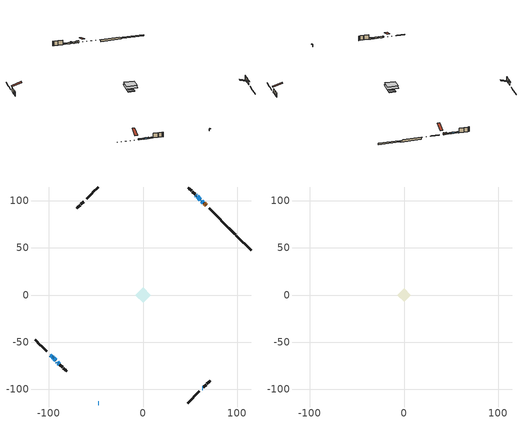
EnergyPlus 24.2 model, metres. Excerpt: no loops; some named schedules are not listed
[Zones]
conditioned space
 floor outside (Floor1 construction): -3.47,0 0,3.47 3.47,0 0,-3.47 z0.64
 floor adiabatic (AdiabaticFloorConstruction): -8.36,0 0,8.36 8.36,0 0,-8.36 z3.08
 floor foundation (Slab1 construction): -4.63,0 0,4.63 4.63,0 0,-4.63 z-1
 floor foundation (Slab1 construction 1): -4.59,0 0,4.59 4.59,0 0,-4.59 z-1.49
 wall outside (RimJoist1 construction): 47.59,-114.89 53.39,-109.09 / -114.89,-47.59 -109.09,-53.39 / -47.59,114.89 -53.39,109.09 / 82.62,79.85 76.82,85.66 z0.64:0.94
 wall outside (RimJoist2 construction): 54.05,-108.43 59.85,-102.63 / -108.43,-54.05 -102.63,-59.85 / -54.05,108.43 -59.85,102.63 / 76.16,86.31 70.36,92.12 z0.64:0.94
 wall outside (AdiabaticWallConstruction 1): 67.15,95.32 66.68,95.8 / 66.03,96.45 64.99,97.48 z0.64:2.67
 wall outside (AdiabaticWallConstruction): -99.42,-63.06 -99.23,-63.25 / 63.06,-99.42 63.54,-98.94 / -96.01,-66.47 -95.62,-66.86 / 61.07,101.41 57.51,104.97 / -94.96,-67.52 -92.91,-69.56 / -92.26,-70.22 -92.02,-70.45 z0.64:1.86; 64.34,98.14 62.76,99.72 / -98.57,-63.91 -96.66,-65.81 / -89.99,-72.48 -89.04,-73.44 / 56.85,105.62 56.13,106.34 z0.64:1.66; 62.1,100.37 61.72,100.75 z0.64:1.53; -91.37,-71.11 -90.65,-71.83 z0.64:1.35; -47.59,-114.89 -47.13,-114.89 z0.64:2.67
 wall outside (Wall1 construction): 64.19,-98.28 67.22,-95.26 / -88.38,-74.09 -85.36,-77.12 / -63.06,99.42 -66.09,96.39 / 55.48,107 52.45,110.02 z0.64:5.52
 wall outside (Wall2 construction): 67.88,-94.6 70.29,-92.19 / -84.7,-77.78 -82.29,-80.19 / -66.74,95.73 -69.16,93.32 / 51.8,110.68 49.38,113.09 z0.64:5.52
 wall outside (Wall5 construction): 70.95,-91.53 71.43,-91.05 / -81.63,-80.85 -81.15,-81.33 / -69.81,92.66 -70.29,92.18 / 48.73,113.75 48.25,114.23 z0.64:5.52
 wall foundation (FoundationWall1 construction): 114.89,47.59 99.28,63.19 z-1:0.24
 wall foundation (FoundationWall2 construction): 83.28,79.2,-1.49 83.28,79.2,0.64 97.09,65.38,0.64 97.09,65.38,-0.05 98.63,63.85,-0.05 98.63,63.85,-1.49
 window (WindowConstruction 9): -99.42,-63.06 -99.23,-63.25 z0.64:1.86
 window (WindowConstruction 7): 64.34,98.14 62.76,99.72 z0.64:1.65
 window (WindowConstruction 8): -98.57,-63.91 -96.66,-65.81 z0.64:1.65
 window (WindowConstruction 11): 63.06,-99.42 63.54,-98.94 z0.64:1.86
 window (WindowConstruction 12): -96.01,-66.47 -95.62,-66.86 z0.64:1.86
 window (WindowConstruction 10): 62.1,100.38 61.72,100.75 z0.64:1.53
 window (WindowConstruction): 61.07,101.41 57.51,104.97 z0.64:1.86
 window (WindowConstruction 1): -94.96,-67.52 -92.91,-69.56 z0.64:1.86
 window (WindowConstruction 2): -92.26,-70.22 -92.02,-70.45 z0.64:1.86
 window (WindowConstruction 3): -91.37,-71.11 -90.65,-71.83 z0.64:1.35
 window (WindowConstruction 4): -89.99,-72.48 -89.04,-73.44 z0.64:1.65
 window (WindowConstruction 5): -47.59,-114.89 -47.13,-114.89 z0.64:2.67
 window (WindowConstruction 6): 56.85,105.62 56.14,106.34 z0.64:1.65
 door (Door): 67.15,95.32 66.68,95.79 z0.64:2.67
 door (Door 1): 66.02,96.45 64.99,97.48 z0.64:2.67
 ceiling adiabatic (AdiabaticFloorConstruction): 0,-8.36 8.36,0 0,8.36 -8.36,0 z3.08
attic - vented
 floor to conditioned space (Floor2 construction Reversed): -7.39,0 0,7.39 7.39,0 0,-7.39 z5.52
 roof outside (Roof1 construction): 62.4,-100.07,5.52 55.21,-92.88,8.91 53.31,-94.77,8.91 60.51,-101.97,5.52; -100.07,-62.4,5.52 -92.88,-55.21,8.91 -94.77,-53.31,8.91 -101.97,-60.51,5.52; -62.4,100.07,5.52 -55.21,92.88,8.91 -53.31,94.77,8.91 -60.51,101.97,5.52; 67.81,94.67,5.52 60.62,87.47,8.91 62.51,85.58,8.91 69.7,92.77,5.52
shading: 62.65,99.82 64.44,98.03 64.77,98.36 62.98,100.15 z1.8; -96.56,-65.92 -98.68,-63.8 -99,-64.13 -96.88,-66.24 z1.8; 61.51,100.96 62.31,100.16 63.28,101.13 62.48,101.93 z1.83; -90.54,-71.93 -91.47,-71 -91.8,-71.33 -90.87,-72.26 z1.5; -88.93,-73.54 -90.1,-72.38 -90.42,-72.7 -89.26,-73.87 z1.8; -46.83,-114.89 -47.89,-114.89 -47.89,-116.26 -46.83,-116.26 z2.97; 56.03,106.45 56.96,105.52 57.28,105.84 56.35,106.77 z1.8
[Building]
Building 1: Terrain=Suburbs
[Site:Location]
Toronto Intl AP_ON: Latitude {deg}=43.68; Longitude {deg}=-79.63; Time Zone {hr}=-5; Elevation {m}=173; Keep Site Location Information=Yes
[Site:GroundTemperature:Shallow]
4.59119, 2.66285, 2.50842, 3.42352, 7.09712, 10.7536, 13.9236, 15.9317, 16.1023, 14.4691, 11.3799, 7.83558
[Site:WaterMainsTemperature]
Calculation Method=Schedule; Temperature Schedule=mains temperature schedule
[Material] Roughness=Rough; Thermal Absorptance=0.9
Name | Thickness {m} | Conductivity {W/m-K} | Density {kg/m3} | Specific Heat {J/kg-K} | Solar Absorptance | Visible Absorptance
asphalt or fiberglass shingles | 0.00635 | 0.162714 | 1121.4 | 1465.45 | 0.4 | 0.4
ceiling stud and cavity | 0.1397 | 0.0763592 | 65.682 | 1177.47 | 0.7 | 0.7
concrete 4.0 in. | 0.1016 | 1.803125 | 2242.8 | 837.4 | 0.7 | 0.7
concrete 8.0 in. | 0.2032 | 1.803125 | 2242.8 | 837.4 | 0.7 | 0.7
door material | 0.04445 | 0.188738 | 512.64 | 1214.23 | 0.7 | 0.7
door material 1 | 0.04445 | 0.053851 | 512.64 | 1214.23 | 0.7 | 0.7
floor covering | 0.0127 | 0.0433444 | 54.468 | 1339.84 | 0.6 | 0.6
floor rigid ins | 0.051816 | 0.029427 | 32.04 | 1214.23 | 0.7 | 0.7
floor rigid ins 1; wall rigid ins | 0.512978 | 0.029427 | 32.04 | 1214.23 | 0.7 | 0.7
floor stud and cavity | 0.1397 | 0.0987772 | 92.3553 | 1139.71 | 0.7 | 0.7
floor stud and cavity 1 | 0.1397 | 1.75129 | 37.0049 | 1207.88 | 0.7 | 0.7
furniture material conditioned space 1 | 0.1524 | 0.115458 | 640.8 | 1214.23 | 0.6 | 0.6
gypsum board | 0.0127 | 0.160291 | 801 | 837.4 | 0.6 | 0.6
osb sheathing 0.5 in. | 0.0127 | 0.115458 | 512.64 | 1214.23 | 0.7 | 0.7
osb sheathing 0.75 in. | 0.01905 | 0.115458 | 512.64 | 1214.23 | 0.7 | 0.7
osb sheathing 2.0 in. | 0.0508 | 0.115458 | 512.64 | 1214.23 | 0.7 | 0.7
rim joist stud and cavity | 0.0508 | 0.177588 | 50.32683 | 1063.81 | 0.6 | 0.6
rim joist stud and cavity 1 | 0.0508 | 0.0448274 | 125.044 | 1163.47 | 0.6 | 0.6
wall stud and cavity | 0.1397 | 0.268041 | 139.0536 | 1170.24 | 0.7 | 0.7
wall stud and cavity 1 | 0.1397 | 0.360642 | 139.0536 | 1170.24 | 0.7 | 0.7
wall stud and cavity 2 | 0.1397 | 0.269626 | 139.0536 | 1170.24 | 0.7 | 0.7
wall stud and cavity 3 | 0.0889 | 0.380278 | 52.3479 | 1209.89 | 0.7 | 0.7
wall stud and cavity 4 | 0.0889 | 0.391764 | 83.0341 | 1211.67 | 0.7 | 0.7
wood siding | 0.0254 | 0.102417 | 544.68 | 1172.36 | 0.4 | 0.4
wood siding 1; wood siding 2; wood siding 3 | 0.0254 | 0.102417 | 544.68 | 1172.36 | 0.7 | 0.7
[WindowMaterial:SimpleGlazingSystem]
Name | U-Factor {W/m2-K} | Solar Heat Gain Coefficient
WindowMaterial | 2.79471 | 0.71
WindowMaterial 1 | 2.36659 | 0.65
WindowMaterial 10 | 2.76064 | 0.61
WindowMaterial 11 | 2.75837 | 0.6
WindowMaterial 2 | 5.73364 | 0.59
WindowMaterial 3 | 2.120733 | 0.33
WindowMaterial 4 | 2.02648 | 0.37
WindowMaterial 5 | 6.729 | 0.74
WindowMaterial 6 | 2.075309 | 0.35
WindowMaterial 7 | 1.96629 | 0.4
WindowMaterial 8 | 6.86357 | 0.71
WindowMaterial 9 | 6.78351 | 0.73
[Construction]
AdiabaticFloorConstruction: floor stud and cavity 1, floor rigid ins 1, osb sheathing 0.75 in., floor covering
AdiabaticWallConstruction: wood siding 2, wall rigid ins, wall stud and cavity 3, gypsum board
AdiabaticWallConstruction 1: wood siding 3, wall rigid ins, wall stud and cavity 3, gypsum board
Door: door material
Door 1: door material 1
Floor1 construction: floor stud and cavity, floor rigid ins, osb sheathing 0.75 in., floor covering
Floor2 construction Reversed: gypsum board, ceiling stud and cavity
FoundationWall1 construction; FoundationWall2 construction: concrete 8.0 in.
furniture construction conditioned space 1: furniture material conditioned space 1
PartitionWallConstruction: gypsum board, wall stud and cavity 4, gypsum board
RimJoist1 construction: wood siding 1, rim joist stud and cavity
RimJoist2 construction: wood siding 1, osb sheathing 2.0 in., rim joist stud and cavity 1
Roof1 construction: asphalt or fiberglass shingles
Slab1 construction; Slab1 construction 1: concrete 4.0 in.
Wall1 construction: wood siding, osb sheathing 0.5 in., wall stud and cavity, gypsum board
Wall2 construction: wood siding, osb sheathing 0.5 in., wall stud and cavity 1, gypsum board
Wall5 construction: wood siding, osb sheathing 0.5 in., wall stud and cavity 2, gypsum board
WindowConstruction: WindowMaterial
WindowConstruction 1: WindowMaterial 1
WindowConstruction 10: WindowMaterial 9
WindowConstruction 11: WindowMaterial 10
WindowConstruction 12: WindowMaterial 11
WindowConstruction 2: WindowMaterial 2
WindowConstruction 3: WindowMaterial 3
WindowConstruction 4; WindowConstruction 8: WindowMaterial 4
WindowConstruction 5: WindowMaterial 5
WindowConstruction 6: WindowMaterial 6
WindowConstruction 7: WindowMaterial 7
WindowConstruction 9: WindowMaterial 8
[Zone] Multiplier=1; Part of Total Floor Area=Yes
Name | Volume {m3}
attic - vented | 60.0601
conditioned space | 493
[Space]
Name | Zone | Volume {m3}
attic - vented 1 | attic - vented | 60.0601
conditioned space 1 | conditioned space | 493
[ZoneInfiltration:EffectiveLeakageArea]
infil attic - vented 1: Zone or Space=attic - vented 1; Schedule=Always On Discrete; Effective Air Leakage Area {cm2}=4514.48; Stack Coefficient=0.000235817; Wind Coefficient=1.03755e-05
[ZoneMixing]
whole house fan mix: Zone or Space=attic - vented; Schedule=Always On Continuous; Design Flow Rate Calculation Method=Flow/Zone; Design Flow Rate {m3/s}=0; Source Zone or Space=conditioned space
[SurfaceProperty:ExposedFoundationPerimeter] Exposed Perimeter Calculation Method=TotalExposedPerimeter
Name | Total Exposed Perimeter {m}
Slab1 | 22.068
Slab1 1 | 21.702
[InternalMass] Zone or ZoneList=conditioned space; Space or SpaceList=conditioned space 1
Name | Construction | Surface Area {m2}
furniture mass conditioned space 1 | furniture construction conditioned space 1 | 99.5596
partition wall mass | PartitionWallConstruction | 248.899
[Lights]
interior lighting: Zone or ZoneList or Space or SpaceList=conditioned space 1; Schedule=interior lighting schedule; Design Level Calculation Method=LightingLevel; Lighting Level {W}=343.2; Return Air Fraction=0; Fraction Radiant=0.6; Fraction Visible=0.2; Fraction Replaceable=1
[People]
occupants: Zone or ZoneList or Space or SpaceList=conditioned space 1; Number of People Schedule=occupants schedule; Number of People Calculation Method=People; Number of People=3; Fraction Radiant=0.314171; Sensible Heat Fraction=0.56303; Activity Level Schedule=occupants activity schedule; Carbon Dioxide Generation Rate {m3/s-W}=0; Enable ASHRAE 55 Comfort Warnings=No; Mean Radiant Temperature Calculation Type=EnclosureAveraged
[ElectricEquipment] Zone or ZoneList or Space or SpaceList=conditioned space 1; Design Level Calculation Method=EquipmentLevel
Name | Schedule | Design Level {W} | Fraction Latent | Fraction Radiant | Fraction Lost
clothes dryer | clothes dryer schedule | 140.772 | 0.015 | 0.081 | 0.85
clothes washer | clothes washer schedule | 32.1985 | 0.03 | 0.162 | 0.7
cooking range | cooking range schedule | 215.147 | 0.08 | 0.432 | 0.2
dishwasher | dishwasher schedule | 66.8632 | 0.3 | 0.18 | 0.4
fridge | fridge schedule | 72.9452 | 0 | 0.6 | 0
mech vent bath fan 0 | mech vent bath fan 0 schedule | 50.2 | 0 | 0 | 1
mech vent house fan | mech vent house fan schedule | 0.95 | 0 | 0 | 1
mech vent house fan cfis | mech vent house fan cfis schedule | 0 | 0 | 0 | 0
misc plug loads | misc plug loads schedule | 494.7 | 0.045 | 0.513 | 0.1
whole house fan | Always On Discrete | 0 | 0 | 0 | 1
[OtherEquipment] Zone or ZoneList or Space or SpaceList=conditioned space 1; Design Level Calculation Method=EquipmentLevel
Name | Fuel Type | Schedule | Design Level {W} | Fraction Latent | Fraction Radiant | Fraction Lost
clothes dryer 1 | Electricity | clothes dryer schedule | 0 | 0.015 | 0.081 | 0.85
cooking range 1 | Electricity | cooking range schedule | 0 | 0.08 | 0.432 | 0.2
general water use latent | None | general water use schedule | 62.594 | 1 | 0 | 0
general water use sensible | None | general water use schedule | -61.6891 | 0 | 0.6 | 0
mech vent house fan latent load | None | Always On Discrete | 0 | 1 | 0 | 0
mech vent house fan sensible load | None | Always On Discrete | 0 | 0 | 0 | 0
water heater energy adjustment1 | NaturalGas | Always On Discrete | 0.01 | 0 | 0 | 1
[ZoneInfiltration:DesignFlowRate] Zone or ZoneList or Space or SpaceList=conditioned space 1; Schedule=Always On Discrete; Design Flow Rate Calculation Method=Flow/Zone; Design Flow Rate {m3/s}=0
infil flow; natural vent flow; whole house fan flow
[Foundation:Kiva] Initial Indoor Air Temperature {C}=18; Wall Depth Below Slab {m}=0.2032
Name | Wall Height Above Grade {m}
Foundation Kiva 1 | 0.24
Foundation Kiva 2 | 0.639989
[Foundation:Kiva:Settings]
Soil Conductivity {W/m-K}=0.849921; Soil Density {kg/m3}=1842.3; Soil Specific Heat {J/kg-K}=418.7; Ground Solar Absorptivity=0.9; Ground Thermal Absorptivity=0.9; Ground Surface Roughness {m}=0.03; Far-Field Width {m}=40; Deep-Ground Boundary Condition=ZeroFlux; Deep-Ground Depth {m}=40; Minimum Cell Dimension {m}=0.2; Maximum Cell Growth Coefficient=3; Simulation Timestep=Timestep
[Exterior:Lights]
exterior lighting: Schedule=exterior lighting schedule; Design Level {W}=75.6
[Schedule:Constant]
Name | Hourly Value
Always On Continuous; mech vent house fan schedule; mech vent house fan cfis schedule; Always On Discrete | 1
occupants activity schedule | 117.228
fridge schedule | 0
[Schedule:Week:Daily]
interior lighting schedule Week Rule - Jan1-Jan27: interior lighting schedule day, interior lighting schedule day, interior lighting schedule day, interior lighting schedule day, interior lighting schedule day, interior lighting schedule day, interior lighting schedule day, interior lighting schedule default day, interior lighting schedule default day, interior lighting schedule default day, interior lighting schedule default day, interior lighting schedule default day
interior lighting schedule Week Rule - Jan28-Feb3: interior lighting schedule day, interior lighting schedule day, interior lighting schedule day, interior lighting schedule day, interior lighting schedule day 1, interior lighting schedule day 1, interior lighting schedule day 1, interior lighting schedule default day, interior lighting schedule default day, interior lighting schedule default day, interior lighting schedule default day, interior lighting schedule default day
interior lighting schedule Week Rule - Feb4-Feb24: interior lighting schedule day 1, interior lighting schedule day 1, interior lighting schedule day 1, interior lighting schedule day 1, interior lighting schedule day 1, interior lighting schedule day 1, interior lighting schedule day 1, interior lighting schedule default day, interior lighting schedule default day, interior lighting schedule default day, interior lighting schedule default day, interior lighting schedule default day
interior lighting schedule Week Rule - Feb25-Mar3: interior lighting schedule day 1, interior lighting schedule day 1, interior lighting schedule day 1, interior lighting schedule day 1, interior lighting schedule day 2, interior lighting schedule day 2, interior lighting schedule day 2, interior lighting schedule default day, interior lighting schedule default day, interior lighting schedule default day, interior lighting schedule default day, interior lighting schedule default day
interior lighting schedule Week Rule - Mar4-Mar31: interior lighting schedule day 2, interior lighting schedule day 2, interior lighting schedule day 2, interior lighting schedule day 2, interior lighting schedule day 2, interior lighting schedule day 2, interior lighting schedule day 2, interior lighting schedule default day, interior lighting schedule default day, interior lighting schedule default day, interior lighting schedule default day, interior lighting schedule default day
interior lighting schedule Week Rule - Apr1-Apr28: interior lighting schedule day 3, interior lighting schedule day 3, interior lighting schedule day 3, interior lighting schedule day 3, interior lighting schedule day 3, interior lighting schedule day 3, interior lighting schedule day 3, interior lighting schedule default day, interior lighting schedule default day, interior lighting schedule default day, interior lighting schedule default day, interior lighting schedule default day
interior lighting schedule Week Rule - Apr29-May5: interior lighting schedule day 3, interior lighting schedule day 3, interior lighting schedule day 4, interior lighting schedule day 4, interior lighting schedule day 4, interior lighting schedule day 4, interior lighting schedule day 4, interior lighting schedule default day, interior lighting schedule default day, interior lighting schedule default day, interior lighting schedule default day, interior lighting schedule default day
interior lighting schedule Week Rule - May6-May26: interior lighting schedule day 4, interior lighting schedule day 4, interior lighting schedule day 4, interior lighting schedule day 4, interior lighting schedule day 4, interior lighting schedule day 4, interior lighting schedule day 4, interior lighting schedule default day, interior lighting schedule default day, interior lighting schedule default day, interior lighting schedule default day, interior lighting schedule default day
interior lighting schedule Week Rule - May27-Jun2: interior lighting schedule day 4, interior lighting schedule day 4, interior lighting schedule day 4, interior lighting schedule day 4, interior lighting schedule day 4, interior lighting schedule day 5, interior lighting schedule day 5, interior lighting schedule default day, interior lighting schedule default day, interior lighting schedule default day, interior lighting schedule default day, interior lighting schedule default day
interior lighting schedule Week Rule - Jun3-Jun30: interior lighting schedule day 5, interior lighting schedule day 5, interior lighting schedule day 5, interior lighting schedule day 5, interior lighting schedule day 5, interior lighting schedule day 5, interior lighting schedule day 5, interior lighting schedule default day, interior lighting schedule default day, interior lighting schedule default day, interior lighting schedule default day, interior lighting schedule default day
interior lighting schedule Week Rule - Jul1-Jul28: interior lighting schedule day 6, interior lighting schedule day 6, interior lighting schedule day 6, interior lighting schedule day 6, interior lighting schedule day 6, interior lighting schedule day 6, interior lighting schedule day 6, interior lighting schedule default day, interior lighting schedule default day, interior lighting schedule default day, interior lighting schedule default day, interior lighting schedule default day
interior lighting schedule Week Rule - Jul29-Aug4: interior lighting schedule day 6, interior lighting schedule day 6, interior lighting schedule day 6, interior lighting schedule day 7, interior lighting schedule day 7, interior lighting schedule day 7, interior lighting schedule day 7, interior lighting schedule default day, interior lighting schedule default day, interior lighting schedule default day, interior lighting schedule default day, interior lighting schedule default day
interior lighting schedule Week Rule - Aug5-Aug25: interior lighting schedule day 7, interior lighting schedule day 7, interior lighting schedule day 7, interior lighting schedule day 7, interior lighting schedule day 7, interior lighting schedule day 7, interior lighting schedule day 7, interior lighting schedule default day, interior lighting schedule default day, interior lighting schedule default day, interior lighting schedule default day, interior lighting schedule default day
interior lighting schedule Week Rule - Aug26-Sep1: interior lighting schedule day 7, interior lighting schedule day 7, interior lighting schedule day 7, interior lighting schedule day 7, interior lighting schedule day 7, interior lighting schedule day 7, interior lighting schedule day 8, interior lighting schedule default day, interior lighting schedule default day, interior lighting schedule default day, interior lighting schedule default day, interior lighting schedule default day
interior lighting schedule Week Rule - Sep2-Sep29: interior lighting schedule day 8, interior lighting schedule day 8, interior lighting schedule day 8, interior lighting schedule day 8, interior lighting schedule day 8, interior lighting schedule day 8, interior lighting schedule day 8, interior lighting schedule default day, interior lighting schedule default day, interior lighting schedule default day, interior lighting schedule default day, interior lighting schedule default day
interior lighting schedule Week Rule - Sep30-Oct6: interior lighting schedule day 8, interior lighting schedule day 9, interior lighting schedule day 9, interior lighting schedule day 9, interior lighting schedule day 9, interior lighting schedule day 9, interior lighting schedule day 9, interior lighting schedule default day, interior lighting schedule default day, interior lighting schedule default day, interior lighting schedule default day, interior lighting schedule default day
interior lighting schedule Week Rule - Oct7-Oct27: interior lighting schedule day 9, interior lighting schedule day 9, interior lighting schedule day 9, interior lighting schedule day 9, interior lighting schedule day 9, interior lighting schedule day 9, interior lighting schedule day 9, interior lighting schedule default day, interior lighting schedule default day, interior lighting schedule default day, interior lighting schedule default day, interior lighting schedule default day
interior lighting schedule Week Rule - Oct28-Nov3: interior lighting schedule day 9, interior lighting schedule day 9, interior lighting schedule day 9, interior lighting schedule day 9, interior lighting schedule day 10, interior lighting schedule day 10, interior lighting schedule day 10, interior lighting schedule default day, interior lighting schedule default day, interior lighting schedule default day, interior lighting schedule default day, interior lighting schedule default day
interior lighting schedule Week Rule - Nov4-Nov24: interior lighting schedule day 10, interior lighting schedule day 10, interior lighting schedule day 10, interior lighting schedule day 10, interior lighting schedule day 10, interior lighting schedule day 10, interior lighting schedule day 10, interior lighting schedule default day, interior lighting schedule default day, interior lighting schedule default day, interior lighting schedule default day, interior lighting schedule default day
interior lighting schedule Week Rule - Nov25-Dec1: interior lighting schedule day 10, interior lighting schedule day 10, interior lighting schedule day 10, interior lighting schedule day 10, interior lighting schedule day 10, interior lighting schedule day 10, interior lighting schedule day 11, interior lighting schedule default day, interior lighting schedule default day, interior lighting schedule default day, interior lighting schedule default day, interior lighting schedule default day
interior lighting schedule Week Rule - Dec2-Dec31: interior lighting schedule day 11, interior lighting schedule day 11, interior lighting schedule day 11, interior lighting schedule day 11, interior lighting schedule day 11, interior lighting schedule day 11, interior lighting schedule day 11, interior lighting schedule default day, interior lighting schedule default day, interior lighting schedule default day, interior lighting schedule default day, interior lighting schedule default day
occupants schedule Week Rule - Jan1-Dec31: occupants schedule day, occupants schedule day, occupants schedule day, occupants schedule day, occupants schedule day, occupants schedule day, occupants schedule day, occupants schedule default day, occupants schedule default day, occupants schedule default day, occupants schedule default day, occupants schedule default day
clothes dryer schedule Week Rule - Jan1-Dec31: clothes dryer schedule day, clothes dryer schedule day, clothes dryer schedule day, clothes dryer schedule day, clothes dryer schedule day, clothes dryer schedule day, clothes dryer schedule day, clothes dryer schedule default day, clothes dryer schedule default day, clothes dryer schedule default day, clothes dryer schedule default day, clothes dryer schedule default day
clothes washer schedule Week Rule - Jan1-Dec31: clothes washer schedule day, clothes washer schedule day, clothes washer schedule day, clothes washer schedule day, clothes washer schedule day, clothes washer schedule day, clothes washer schedule day, clothes washer schedule default day, clothes washer schedule default day, clothes washer schedule default day, clothes washer schedule default day, clothes washer schedule default day
cooking range schedule Week Rule - Jan1-Dec31: cooking range schedule day, cooking range schedule day, cooking range schedule day, cooking range schedule day, cooking range schedule day, cooking range schedule day, cooking range schedule day, cooking range schedule default day, cooking range schedule default day, cooking range schedule default day, cooking range schedule default day, cooking range schedule default day
dishwasher schedule Week Rule - Jan1-Dec31: dishwasher schedule day, dishwasher schedule day, dishwasher schedule day, dishwasher schedule day, dishwasher schedule day, dishwasher schedule day, dishwasher schedule day, dishwasher schedule default day, dishwasher schedule default day, dishwasher schedule default day, dishwasher schedule default day, dishwasher schedule default day
mech vent bath fan 0 schedule Week Rule - Jan1-Dec31: mech vent bath fan 0 schedule day, mech vent bath fan 0 schedule day, mech vent bath fan 0 schedule day, mech vent bath fan 0 schedule day, mech vent bath fan 0 schedule day, mech vent bath fan 0 schedule day, mech vent bath fan 0 schedule day, mech vent bath fan 0 schedule default day, mech vent bath fan 0 schedule default day, mech vent bath fan 0 schedule default day, mech vent bath fan 0 schedule default day, mech vent bath fan 0 schedule default day
misc plug loads schedule Week Rule - Jan1-Dec31: misc plug loads schedule day, misc plug loads schedule day, misc plug loads schedule day, misc plug loads schedule day, misc plug loads schedule day, misc plug loads schedule day, misc plug loads schedule day, misc plug loads schedule default day, misc plug loads schedule default day, misc plug loads schedule default day, misc plug loads schedule default day, misc plug loads schedule default day
general water use schedule Week Rule - Jan1-Dec31: general water use schedule day, general water use schedule day, general water use schedule day, general water use schedule day, general water use schedule day, general water use schedule day, general water use schedule day, general water use schedule default day, general water use schedule default day, general water use schedule default day, general water use schedule default day, general water use schedule default day
exterior lighting schedule Week Rule - Jan1-Jan27: exterior lighting schedule day, exterior lighting schedule day, exterior lighting schedule day, exterior lighting schedule day, exterior lighting schedule day, exterior lighting schedule day, exterior lighting schedule day, exterior lighting schedule default day, exterior lighting schedule default day, exterior lighting schedule default day, exterior lighting schedule default day, exterior lighting schedule default day
exterior lighting schedule Week Rule - Jan28-Feb3: exterior lighting schedule day, exterior lighting schedule day, exterior lighting schedule day, exterior lighting schedule day, exterior lighting schedule day 1, exterior lighting schedule day 1, exterior lighting schedule day 1, exterior lighting schedule default day, exterior lighting schedule default day, exterior lighting schedule default day, exterior lighting schedule default day, exterior lighting schedule default day
exterior lighting schedule Week Rule - Feb4-Feb24: exterior lighting schedule day 1, exterior lighting schedule day 1, exterior lighting schedule day 1, exterior lighting schedule day 1, exterior lighting schedule day 1, exterior lighting schedule day 1, exterior lighting schedule day 1, exterior lighting schedule default day, exterior lighting schedule default day, exterior lighting schedule default day, exterior lighting schedule default day, exterior lighting schedule default day
exterior lighting schedule Week Rule - Feb25-Mar3: exterior lighting schedule day 1, exterior lighting schedule day 1, exterior lighting schedule day 1, exterior lighting schedule day 1, exterior lighting schedule day 2, exterior lighting schedule day 2, exterior lighting schedule day 2, exterior lighting schedule default day, exterior lighting schedule default day, exterior lighting schedule default day, exterior lighting schedule default day, exterior lighting schedule default day
exterior lighting schedule Week Rule - Mar4-Mar31: exterior lighting schedule day 2, exterior lighting schedule day 2, exterior lighting schedule day 2, exterior lighting schedule day 2, exterior lighting schedule day 2, exterior lighting schedule day 2, exterior lighting schedule day 2, exterior lighting schedule default day, exterior lighting schedule default day, exterior lighting schedule default day, exterior lighting schedule default day, exterior lighting schedule default day
exterior lighting schedule Week Rule - Apr1-Apr28: exterior lighting schedule day 3, exterior lighting schedule day 3, exterior lighting schedule day 3, exterior lighting schedule day 3, exterior lighting schedule day 3, exterior lighting schedule day 3, exterior lighting schedule day 3, exterior lighting schedule default day, exterior lighting schedule default day, exterior lighting schedule default day, exterior lighting schedule default day, exterior lighting schedule default day
exterior lighting schedule Week Rule - Apr29-May5: exterior lighting schedule day 3, exterior lighting schedule day 3, exterior lighting schedule day 4, exterior lighting schedule day 4, exterior lighting schedule day 4, exterior lighting schedule day 4, exterior lighting schedule day 4, exterior lighting schedule default day, exterior lighting schedule default day, exterior lighting schedule default day, exterior lighting schedule default day, exterior lighting schedule default day
exterior lighting schedule Week Rule - May6-May26: exterior lighting schedule day 4, exterior lighting schedule day 4, exterior lighting schedule day 4, exterior lighting schedule day 4, exterior lighting schedule day 4, exterior lighting schedule day 4, exterior lighting schedule day 4, exterior lighting schedule default day, exterior lighting schedule default day, exterior lighting schedule default day, exterior lighting schedule default day, exterior lighting schedule default day
exterior lighting schedule Week Rule - May27-Jun2: exterior lighting schedule day 4, exterior lighting schedule day 4, exterior lighting schedule day 4, exterior lighting schedule day 4, exterior lighting schedule day 4, exterior lighting schedule day 5, exterior lighting schedule day 5, exterior lighting schedule default day, exterior lighting schedule default day, exterior lighting schedule default day, exterior lighting schedule default day, exterior lighting schedule default day
exterior lighting schedule Week Rule - Jun3-Jun30: exterior lighting schedule day 5, exterior lighting schedule day 5, exterior lighting schedule day 5, exterior lighting schedule day 5, exterior lighting schedule day 5, exterior lighting schedule day 5, exterior lighting schedule day 5, exterior lighting schedule default day, exterior lighting schedule default day, exterior lighting schedule default day, exterior lighting schedule default day, exterior lighting schedule default day
exterior lighting schedule Week Rule - Jul1-Jul28: exterior lighting schedule day 6, exterior lighting schedule day 6, exterior lighting schedule day 6, exterior lighting schedule day 6, exterior lighting schedule day 6, exterior lighting schedule day 6, exterior lighting schedule day 6, exterior lighting schedule default day, exterior lighting schedule default day, exterior lighting schedule default day, exterior lighting schedule default day, exterior lighting schedule default day
exterior lighting schedule Week Rule - Jul29-Aug4: exterior lighting schedule day 6, exterior lighting schedule day 6, exterior lighting schedule day 6, exterior lighting schedule day 7, exterior lighting schedule day 7, exterior lighting schedule day 7, exterior lighting schedule day 7, exterior lighting schedule default day, exterior lighting schedule default day, exterior lighting schedule default day, exterior lighting schedule default day, exterior lighting schedule default day
exterior lighting schedule Week Rule - Aug5-Aug25: exterior lighting schedule day 7, exterior lighting schedule day 7, exterior lighting schedule day 7, exterior lighting schedule day 7, exterior lighting schedule day 7, exterior lighting schedule day 7, exterior lighting schedule day 7, exterior lighting schedule default day, exterior lighting schedule default day, exterior lighting schedule default day, exterior lighting schedule default day, exterior lighting schedule default day
exterior lighting schedule Week Rule - Aug26-Sep1: exterior lighting schedule day 7, exterior lighting schedule day 7, exterior lighting schedule day 7, exterior lighting schedule day 7, exterior lighting schedule day 7, exterior lighting schedule day 7, exterior lighting schedule day 8, exterior lighting schedule default day, exterior lighting schedule default day, exterior lighting schedule default day, exterior lighting schedule default day, exterior lighting schedule default day
exterior lighting schedule Week Rule - Sep2-Sep29: exterior lighting schedule day 8, exterior lighting schedule day 8, exterior lighting schedule day 8, exterior lighting schedule day 8, exterior lighting schedule day 8, exterior lighting schedule day 8, exterior lighting schedule day 8, exterior lighting schedule default day, exterior lighting schedule default day, exterior lighting schedule default day, exterior lighting schedule default day, exterior lighting schedule default day
exterior lighting schedule Week Rule - Sep30-Oct6: exterior lighting schedule day 8, exterior lighting schedule day 9, exterior lighting schedule day 9, exterior lighting schedule day 9, exterior lighting schedule day 9, exterior lighting schedule day 9, exterior lighting schedule day 9, exterior lighting schedule default day, exterior lighting schedule default day, exterior lighting schedule default day, exterior lighting schedule default day, exterior lighting schedule default day
exterior lighting schedule Week Rule - Oct7-Oct27: exterior lighting schedule day 9, exterior lighting schedule day 9, exterior lighting schedule day 9, exterior lighting schedule day 9, exterior lighting schedule day 9, exterior lighting schedule day 9, exterior lighting schedule day 9, exterior lighting schedule default day, exterior lighting schedule default day, exterior lighting schedule default day, exterior lighting schedule default day, exterior lighting schedule default day
exterior lighting schedule Week Rule - Oct28-Nov3: exterior lighting schedule day 9, exterior lighting schedule day 9, exterior lighting schedule day 9, exterior lighting schedule day 9, exterior lighting schedule day 10, exterior lighting schedule day 10, exterior lighting schedule day 10, exterior lighting schedule default day, exterior lighting schedule default day, exterior lighting schedule default day, exterior lighting schedule default day, exterior lighting schedule default day
exterior lighting schedule Week Rule - Nov4-Nov24: exterior lighting schedule day 10, exterior lighting schedule day 10, exterior lighting schedule day 10, exterior lighting schedule day 10, exterior lighting schedule day 10, exterior lighting schedule day 10, exterior lighting schedule day 10, exterior lighting schedule default day, exterior lighting schedule default day, exterior lighting schedule default day, exterior lighting schedule default day, exterior lighting schedule default day
exterior lighting schedule Week Rule - Nov25-Dec1: exterior lighting schedule day 10, exterior lighting schedule day 10, exterior lighting schedule day 10, exterior lighting schedule day 10, exterior lighting schedule day 10, exterior lighting schedule day 10, exterior lighting schedule day 11, exterior lighting schedule default day, exterior lighting schedule default day, exterior lighting schedule default day, exterior lighting schedule default day, exterior lighting schedule default day
[Schedule:Year]
interior lighting schedule: interior lighting schedule Week Rule - Jan1-Jan27, 1, 1, 1, 27, interior lighting schedule Week Rule - Jan28-Feb3, 1, 28, 2, 3, interior lighting schedule Week Rule - Feb4-Feb24, 2, 4, 2, 24, interior lighting schedule Week Rule - Feb25-Mar3, 2, 25, 3, 3, interior lighting schedule Week Rule - Mar4-Mar31, 3, 4, 3, 31, interior lighting schedule Week Rule - Apr1-Apr28, 4, 1, 4, 28, interior lighting schedule Week Rule - Apr29-May5, 4, 29, 5, 5, interior lighting schedule Week Rule - May6-May26, 5, 6, 5, 26, interior lighting schedule Week Rule - May27-Jun2, 5, 27, 6, 2, interior lighting schedule Week Rule - Jun3-Jun30, 6, 3, 6, 30, interior lighting schedule Week Rule - Jul1-Jul28, 7, 1, 7, 28, interior lighting schedule Week Rule - Jul29-Aug4, 7, 29, 8, 4, interior lighting schedule Week Rule - Aug5-Aug25, 8, 5, 8, 25, interior lighting schedule Week Rule - Aug26-Sep1, 8, 26, 9, 1, interior lighting schedule Week Rule - Sep2-Sep29, 9, 2, 9, 29, interior lighting schedule Week Rule - Sep30-Oct6, 9, 30, 10, 6, interior lighting schedule Week Rule - Oct7-Oct27, 10, 7, 10, 27, interior lighting schedule Week Rule - Oct28-Nov3, 10, 28, 11, 3, interior lighting schedule Week Rule - Nov4-Nov24, 11, 4, 11, 24, interior lighting schedule Week Rule - Nov25-Dec1, 11, 25, 12, 1, interior lighting schedule Week Rule - Dec2-Dec31, 12, 2, 12, 31
occupants schedule: occupants schedule Week Rule - Jan1-Dec31, 1, 1, 12, 31
clothes dryer schedule: clothes dryer schedule Week Rule - Jan1-Dec31, 1, 1, 12, 31
clothes washer schedule: clothes washer schedule Week Rule - Jan1-Dec31, 1, 1, 12, 31
cooking range schedule: cooking range schedule Week Rule - Jan1-Dec31, 1, 1, 12, 31
dishwasher schedule: dishwasher schedule Week Rule - Jan1-Dec31, 1, 1, 12, 31
mech vent bath fan 0 schedule: mech vent bath fan 0 schedule Week Rule - Jan1-Dec31, 1, 1, 12, 31
misc plug loads schedule: misc plug loads schedule Week Rule - Jan1-Dec31, 1, 1, 12, 31
general water use schedule: general water use schedule Week Rule - Jan1-Dec31, 1, 1, 12, 31
exterior lighting schedule: exterior lighting schedule Week Rule - Jan1-Jan27, 1, 1, 1, 27, exterior lighting schedule Week Rule - Jan28-Feb3, 1, 28, 2, 3, exterior lighting schedule Week Rule - Feb4-Feb24, 2, 4, 2, 24, exterior lighting schedule Week Rule - Feb25-Mar3, 2, 25, 3, 3, exterior lighting schedule Week Rule - Mar4-Mar31, 3, 4, 3, 31, exterior lighting schedule Week Rule - Apr1-Apr28, 4, 1, 4, 28, exterior lighting schedule Week Rule - Apr29-May5, 4, 29, 5, 5, exterior lighting schedule Week Rule - May6-May26, 5, 6, 5, 26, exterior lighting schedule Week Rule - May27-Jun2, 5, 27, 6, 2, exterior lighting schedule Week Rule - Jun3-Jun30, 6, 3, 6, 30, exterior lighting schedule Week Rule - Jul1-Jul28, 7, 1, 7, 28, exterior lighting schedule Week Rule - Jul29-Aug4, 7, 29, 8, 4, exterior lighting schedule Week Rule - Aug5-Aug25, 8, 5, 8, 25, exterior lighting schedule Week Rule - Aug26-Sep1, 8, 26, 9, 1, exterior lighting schedule Week Rule - Sep2-Sep29, 9, 2, 9, 29, exterior lighting schedule Week Rule - Sep30-Oct6, 9, 30, 10, 6, exterior lighting schedule Week Rule - Oct7-Oct27, 10, 7, 10, 27, exterior lighting schedule Week Rule - Oct28-Nov3, 10, 28, 11, 3, exterior lighting schedule Week Rule - Nov4-Nov24, 11, 4, 11, 24, exterior lighting schedule Week Rule - Nov25-Dec1, 11, 25, 12, 1, exterior lighting schedule Week Rule - Dec2-Dec31, 12, 2, 12, 31
[Schedule:Compact]
mains temperature schedule: Through: 01/01, For: AllDays, Until: 24:00, 8.43722, Through: 01/02, For: AllDays, Until: 24:00, 8.37111, Through: 01/03, For: AllDays, Until: 24:00, 8.30611, Through: 01/04, For: AllDays, Until: 24:00, 8.24222, Through: 01/05, For: AllDays, Until: 24:00, 8.17944, Through: 01/06, For: AllDays, Until: 24:00, 8.11833, Through: 01/07, For: AllDays, Until: 24:00, 8.05833, Through: 01/08, For: AllDays, Until: 24:00, 7.99944, Through: 01/09, For: AllDays, Until: 24:00, 7.94222, Through: 01/10, For: AllDays, Until: 24:00, 7.88611, Through: 01/11, For: AllDays, Until: 24:00, 7.83167, Through: 01/12, For: AllDays, Until: 24:00, 7.77833, Through: 01/13, For: AllDays, Until: 24:00, 7.72611, Through: 01/14, For: AllDays, Until: 24:00, 7.67556, Through: 01/15, For: AllDays, Until: 24:00, 7.62667, Through: 01/16, For: AllDays, Until: 24:00, 7.57889, Through: 01/17, For: AllDays, Until: 24:00, 7.53278, Through: 01/18, For: AllDays, Until: 24:00, 7.48778, Through: 01/19, For: AllDays, Until: 24:00, 7.44444, Through: 01/20, For: AllDays, Until: 24:00, 7.40278, Through: 01/21, For: AllDays, Until: 24:00, 7.36278, Through: 01/22, For: AllDays, Until: 24:00, 7.32389, Through: 01/23, For: AllDays, Until: 24:00, 7.28667, Through: 01/24, For: AllDays, Until: 24:00, 7.25056, Through: 01/25, For: AllDays, Until: 24:00, 7.21667, Through: 01/26, For: AllDays, Until: 24:00, 7.18389, Through: 01/27, For: AllDays, Until: 24:00, 7.15278, Through: 01/28, For: AllDays, Until: 24:00, 7.12333, Through: 01/29, For: AllDays, Until: 24:00, 7.09556, Through: 01/30, For: AllDays, Until: 24:00, 7.06944, Through: 01/31, For: AllDays, Until: 24:00, 7.04444, Through: 02/01, For: AllDays, Until: 24:00, 7.02167, Through: 02/02, For: AllDays, Until: 24:00, 7, Through: 02/03, For: AllDays, Until: 24:00, 6.98, Through: 02/04, For: AllDays, Until: 24:00, 6.96222, Through: 02/05, For: AllDays, Until: 24:00, 6.94556, Through: 02/06, For: AllDays, Until: 24:00, 6.93056, Through: 02/07, For: AllDays, Until: 24:00, 6.91722, Through: 02/08, For: AllDays, Until: 24:00, 6.90556, Through: 02/09, For: AllDays, Until: 24:00, 6.89556, Through: 02/10, For: AllDays, Until: 24:00, 6.88722, Through: 02/11, For: AllDays, Until: 24:00, 6.88056, Through: 02/12, For: AllDays, Until: 24:00, 6.875, Through: 02/13, For: AllDays, Until: 24:00, 6.87167, Through: 02/14, For: AllDays, Until: 24:00, 6.87, Through: 02/15, For: AllDays, Until: 24:00, 6.87, Through: 02/16, For: AllDays, Until: 24:00, 6.87167, Through: 02/17, For: AllDays, Until: 24:00, 6.875, Through: 02/18, For: AllDays, Until: 24:00, 6.88, Through: 02/19, For: AllDays, Until: 24:00, 6.88611, Through: 02/20, For: AllDays, Until: 24:00, 6.89444, Through: 02/21, For: AllDays, Until: 24:00, 6.90444, Through: 02/22, For: AllDays, Until: 24:00, 6.91611, Through: 02/23, For: AllDays, Until: 24:00, 6.92889, Through: 02/24, For: AllDays, Until: 24:00, 6.94389, Through: 02/25, For: AllDays, Until: 24:00, 6.96056, Through: 02/26, For: AllDays, Until: 24:00, 6.97833, Through: 02/27, For: AllDays, Until: 24:00, 6.99833, Through: 02/28, For: AllDays, Until: 24:00, 7.01944, Through: 03/01, For: AllDays, Until: 24:00, 7.04222, Through: 03/02, For: AllDays, Until: 24:00, 7.06667, Through: 03/03, For: AllDays, Until: 24:00, 7.09278, Through: 03/04, For: AllDays, Until: 24:00, 7.12056, Through: 03/05, For: AllDays, Until: 24:00, 7.15, Through: 03/06, For: AllDays, Until: 24:00, 7.18111, Through: 03/07, For: AllDays, Until: 24:00, 7.21333, Through: 03/08, For: AllDays, Until: 24:00, 7.24722, Through: 03/09, For: AllDays, Until: 24:00, 7.28278, Through: 03/10, For: AllDays, Until: 24:00, 7.32, Through: 03/11, For: AllDays, Until: 24:00, 7.35889, Through: 03/12, For: AllDays, Until: 24:00, 7.39889, Through: 03/13, For: AllDays, Until: 24:00, 7.44056, Through: 03/14, For: AllDays, Until: 24:00, 7.48389, Through: 03/15, For: AllDays, Until: 24:00, 7.52833, Through: 03/16, For: AllDays, Until: 24:00, 7.57444, Through: 03/17, For: AllDays, Until: 24:00, 7.62222, Through: 03/18, For: AllDays, Until: 24:00, 7.67111, Through: 03/19, For: AllDays, Until: 24:00, 7.72111, Through: 03/20, For: AllDays, Until: 24:00, 7.77333, Through: 03/21, For: AllDays, Until: 24:00, 7.82611, Through: 03/22, For: AllDays, Until: 24:00, 7.88111, Through: 03/23, For: AllDays, Until: 24:00, 7.93667, Through: 03/24, For: AllDays, Until: 24:00, 7.99389, Through: 03/25, For: AllDays, Until: 24:00, 8.05278, Through: 03/26, For: AllDays, Until: 24:00, 8.11278, Through: 03/27, For: AllDays, Until: 24:00, 8.17389, Through: 03/28, For: AllDays, Until: 24:00, 8.23611, Through: 03/29, For: AllDays, Until: 24:00, 8.3, Through: 03/30, For: AllDays, Until: 24:00, 8.365, Through: 03/31, For: AllDays, Until: 24:00, 8.43111, Through: 04/01, For: AllDays, Until: 24:00, 8.49833, Through: 04/02, For: AllDays, Until: 24:00, 8.56722, Through: 04/03, For: AllDays, Until: 24:00, 8.63667, Through: 04/04, For: AllDays, Until: 24:00, 8.70778, Through: 04/05, For: AllDays, Until: 24:00, 8.77944, Through: 04/06, For: AllDays, Until: 24:00, 8.85278, Through: 04/07, For: AllDays, Until: 24:00, 8.92667, Through: 04/08, For: AllDays, Until: 24:00, 9.00222, Through: 04/09, For: AllDays, Until: 24:00, 9.07833, Through: 04/10, For: AllDays, Until: 24:00, 9.15556, Through: 04/11, For: AllDays, Until: 24:00, 9.23389, Through: 04/12, For: AllDays, Until: 24:00, 9.31278, Through: 04/13, For: AllDays, Until: 24:00, 9.39278, Through: 04/14, For: AllDays, Until: 24:00, 9.47389, Through: 04/15, For: AllDays, Until: 24:00, 9.55611, Through: 04/16, For: AllDays, Until: 24:00, 9.63833, Through: 04/17, For: AllDays, Until: 24:00, 9.72222, Through: 04/18, For: AllDays, Until: 24:00, 9.80667, Through: 04/19, For: AllDays, Until: 24:00, 9.89167, Through: 04/20, For: AllDays, Until: 24:00, 9.97778, Through: 04/21, For: AllDays, Until: 24:00, 10.0644, Through: 04/22, For: AllDays, Until: 24:00, 10.1517, Through: 04/23, For: AllDays, Until: 24:00, 10.24, Through: 04/24, For: AllDays, Until: 24:00, 10.3289, Through: 04/25, For: AllDays, Until: 24:00, 10.4183, Through: 04/26, For: AllDays, Until: 24:00, 10.5083, Through: 04/27, For: AllDays, Until: 24:00, 10.5989, Through: 04/28, For: AllDays, Until: 24:00, 10.69, Through: 04/29, For: AllDays, Until: 24:00, 10.7817, Through: 04/30, For: AllDays, Until: 24:00, 10.8739, Through: 05/01, For: AllDays, Until: 24:00, 10.9667, Through: 05/02, For: AllDays, Until: 24:00, 11.0594, Through: 05/03, For: AllDays, Until: 24:00, 11.1533, Through: 05/04, For: AllDays, Until: 24:00, 11.2472, Through: 05/05, For: AllDays, Until: 24:00, 11.3411, Through: 05/06, For: AllDays, Until: 24:00, 11.4361, Through: 05/07, For: AllDays, Until: 24:00, 11.5306, Through: 05/08, For: AllDays, Until: 24:00, 11.6261, Through: 05/09, For: AllDays, Until: 24:00, 11.7217, Through: 05/10, For: AllDays, Until: 24:00, 11.8172, Through: 05/11, For: AllDays, Until: 24:00, 11.9128, Through: 05/12, For: AllDays, Until: 24:00, 12.0089, Through: 05/13, For: AllDays, Until: 24:00, 12.105, Through: 05/14, For: AllDays, Until: 24:00, 12.2017, Through: 05/15, For: AllDays, Until: 24:00, 12.2978, Through: 05/16, For: AllDays, Until: 24:00, 12.3944, Through: 05/17, For: AllDays, Until: 24:00, 12.4906, Through: 05/18, For: AllDays, Until: 24:00, 12.5872, Through: 05/19, For: AllDays, Until: 24:00, 12.6833, Through: 05/20, For: AllDays, Until: 24:00, 12.78, Through: 05/21, For: AllDays, Until: 24:00, 12.8761, Through: 05/22, For: AllDays, Until: 24:00, 12.9722, Through: 05/23, For: AllDays, Until: 24:00, 13.0683, Through: 05/24, For: AllDays, Until: 24:00, 13.1639, Through: 05/25, For: AllDays, Until: 24:00, 13.2594, Through: 05/26, For: AllDays, Until: 24:00, 13.355, Through: 05/27, For: AllDays, Until: 24:00, 13.45, Through: 05/28, For: AllDays, Until: 24:00, 13.545, Through: 05/29, For: AllDays, Until: 24:00, 13.6394, Through: 05/30, For: AllDays, Until: 24:00, 13.7333, Through: 05/31, For: AllDays, Until: 24:00, 13.8272, Through: 06/01, For: AllDays, Until: 24:00, 13.9206, Through: 06/02, For: AllDays, Until: 24:00, 14.0139, Through: 06/03, For: AllDays, Until: 24:00, 14.1061, Through: 06/04, For: AllDays, Until: 24:00, 14.1983, Through: 06/05, For: AllDays, Until: 24:00, 14.2894, Through: 06/06, For: AllDays, Until: 24:00, 14.3806, Through: 06/07, For: AllDays, Until: 24:00, 14.4711, Through: 06/08, For: AllDays, Until: 24:00, 14.5606, Through: 06/09, For: AllDays, Until: 24:00, 14.65, Through: 06/10, For: AllDays, Until: 24:00, 14.7383, Through: 06/11, For: AllDays, Until: 24:00, 14.8267, Through: 06/12, For: AllDays, Until: 24:00, 14.9133, Through: 06/13, For: AllDays, Until: 24:00, 15, Through: 06/14, For: AllDays, Until: 24:00, 15.0856, Through: 06/15, For: AllDays, Until: 24:00, 15.1706, Through: 06/16, For: AllDays, Until: 24:00, 15.255, Through: 06/17, For: AllDays, Until: 24:00, 15.3383, Through: 06/18, For: AllDays, Until: 24:00, 15.4206, Through: 06/19, For: AllDays, Until: 24:00, 15.5022, Through: 06/20, For: AllDays, Until: 24:00, 15.5828, Through: 06/21, For: AllDays, Until: 24:00, 15.6628, Through: 06/22, For: AllDays, Until: 24:00, 15.7417, Through: 06/23, For: AllDays, Until: 24:00, 15.8194, Through: 06/24, For: AllDays, Until: 24:00, 15.8961, Through: 06/25, For: AllDays, Until: 24:00, 15.9722, Through: 06/26, For: AllDays, Until: 24:00, 16.0467, Through: 06/27, For: AllDays, Until: 24:00, 16.1206, Through: 06/28, For: AllDays, Until: 24:00, 16.1933, Through: 06/29, For: AllDays, Until: 24:00, 16.265, Through: 06/30, For: AllDays, Until: 24:00, 16.3356, Through: 07/01, For: AllDays, Until: 24:00, 16.4044, Through: 07/02, For: AllDays, Until: 24:00, 16.4728, Through: 07/03, For: AllDays, Until: 24:00, 16.54, Through: 07/04, For: AllDays, Until: 24:00, 16.6056, Through: 07/05, For: AllDays, Until: 24:00, 16.67, Through: 07/06, For: AllDays, Until: 24:00, 16.7333, Through: 07/07, For: AllDays, Until: 24:00, 16.7956, Through: 07/08, For: AllDays, Until: 24:00, 16.8561, Through: 07/09, For: AllDays, Until: 24:00, 16.9156, Through: 07/10, For: AllDays, Until: 24:00, 16.9739, Through: 07/11, For: AllDays, Until: 24:00, 17.0306, Through: 07/12, For: AllDays, Until: 24:00, 17.0861, Through: 07/13, For: AllDays, Until: 24:00, 17.14, Through: 07/14, For: AllDays, Until: 24:00, 17.1928, Through: 07/15, For: AllDays, Until: 24:00, 17.2439, Through: 07/16, For: AllDays, Until: 24:00, 17.2939, Through: 07/17, For: AllDays, Until: 24:00, 17.3422, Through: 07/18, For: AllDays, Until: 24:00, 17.3894, Through: 07/19, For: AllDays, Until: 24:00, 17.435, Through: 07/20, For: AllDays, Until: 24:00, 17.4794, Through: 07/21, For: AllDays, Until: 24:00, 17.5217, Through: 07/22, For: AllDays, Until: 24:00, 17.5628, Through: 07/23, For: AllDays, Until: 24:00, 17.6028, Through: 07/24, For: AllDays, Until: 24:00, 17.6406, Through: 07/25, For: AllDays, Until: 24:00, 17.6772, Through: 07/26, For: AllDays, Until: 24:00, 17.7122, Through: 07/27, For: AllDays, Until: 24:00, 17.7456, Through: 07/28, For: AllDays, Until: 24:00, 17.7778, Through: 07/29, For: AllDays, Until: 24:00, 17.8078, Through: 07/30, For: AllDays, Until: 24:00, 17.8367, Through: 07/31, For: AllDays, Until: 24:00, 17.8639, Through: 08/01, For: AllDays, Until: 24:00, 17.8894, Through: 08/02, For: AllDays, Until: 24:00, 17.9133, Through: 08/03, For: AllDays, Until: 24:00, 17.9361, Through: 08/04, For: AllDays, Until: 24:00, 17.9567, Through: 08/05, For: AllDays, Until: 24:00, 17.9756, Through: 08/06, For: AllDays, Until: 24:00, 17.9933, Through: 08/07, For: AllDays, Until: 24:00, 18.0089, Through: 08/08, For: AllDays, Until: 24:00, 18.0233, Through: 08/09, For: AllDays, Until: 24:00, 18.0361, Through: 08/10, For: AllDays, Until: 24:00, 18.0467, Through: 08/11, For: AllDays, Until: 24:00, 18.0561, Through: 08/12, For: AllDays, Until: 24:00, 18.0639, Through: 08/13, For: AllDays, Until: 24:00, 18.07, Through: 08/14, For: AllDays, Until: 24:00, 18.0739, Through: 08/15, For: AllDays, Until: 24:00, 18.0767, Through: 08/16, For: AllDays, Until: 24:00, 18.0778, Through: 08/17, For: AllDays, Until: 24:00, 18.0772, Through: 08/18, For: AllDays, Until: 24:00, 18.075, Through: 08/19, For: AllDays, Until: 24:00, 18.0706, Through: 08/20, For: AllDays, Until: 24:00, 18.065, Through: 08/21, For: AllDays, Until: 24:00, 18.0578, Through: 08/22, For: AllDays, Until: 24:00, 18.0489, Through: 08/23, For: AllDays, Until: 24:00, 18.0383, Through: 08/24, For: AllDays, Until: 24:00, 18.0261, Through: 08/25, For: AllDays, Until: 24:00, 18.0122, Through: 08/26, For: AllDays, Until: 24:00, 17.9967, Through: 08/27, For: AllDays, Until: 24:00, 17.9794, Through: 08/28, For: AllDays, Until: 24:00, 17.9606, Through: 08/29, For: AllDays, Until: 24:00, 17.9406, Through: 08/30, For: AllDays, Until: 24:00, 17.9183, Through: 08/31, For: AllDays, Until: 24:00, 17.8944, Through: 09/01, For: AllDays, Until: 24:00, 17.8694, Through: 09/02, For: AllDays, Until: 24:00, 17.8428, Through: 09/03, For: AllDays, Until: 24:00, 17.8139, Through: 09/04, For: AllDays, Until: 24:00, 17.7839, Through: 09/05, For: AllDays, Until: 24:00, 17.7522, Through: 09/06, For: AllDays, Until: 24:00, 17.7194, Through: 09/07, For: AllDays, Until: 24:00, 17.6844, Through: 09/08, For: AllDays, Until: 24:00, 17.6483, Through: 09/09, For: AllDays, Until: 24:00, 17.6106, Through: 09/10, For: AllDays, Until: 24:00, 17.5711, Through: 09/11, For: AllDays, Until: 24:00, 17.5306, Through: 09/12, For: AllDays, Until: 24:00, 17.4883, Through: 09/13, For: AllDays, Until: 24:00, 17.4444, Through: 09/14, For: AllDays, Until: 24:00, 17.3989, Through: 09/15, For: AllDays, Until: 24:00, 17.3522, Through: 09/16, For: AllDays, Until: 24:00, 17.3039, Through: 09/17, For: AllDays, Until: 24:00, 17.2544, Through: 09/18, For: AllDays, Until: 24:00, 17.2033, Through: 09/19, For: AllDays, Until: 24:00, 17.1511, Through: 09/20, For: AllDays, Until: 24:00, 17.0972, Through: 09/21, For: AllDays, Until: 24:00, 17.0422, Through: 09/22, For: AllDays, Until: 24:00, 16.9856, Through: 09/23, For: AllDays, Until: 24:00, 16.9278, Through: 09/24, For: AllDays, Until: 24:00, 16.8683, Through: 09/25, For: AllDays, Until: 24:00, 16.8078, Through: 09/26, For: AllDays, Until: 24:00, 16.7461, Through: 09/27, For: AllDays, Until: 24:00, 16.6833, Through: 09/28, For: AllDays, Until: 24:00, 16.6189, Through: 09/29, For: AllDays, Until: 24:00, 16.5533, Through: 09/30, For: AllDays, Until: 24:00, 16.4867, Through: 10/01, For: AllDays, Until: 24:00, 16.4189, Through: 10/02, For: AllDays, Until: 24:00, 16.3494, Through: 10/03, For: AllDays, Until: 24:00, 16.2794, Through: 10/04, For: AllDays, Until: 24:00, 16.2083, Through: 10/05, For: AllDays, Until: 24:00, 16.1356, Through: 10/06, For: AllDays, Until: 24:00, 16.0622, Through: 10/07, For: AllDays, Until: 24:00, 15.9878, Through: 10/08, For: AllDays, Until: 24:00, 15.9117, Through: 10/09, For: AllDays, Until: 24:00, 15.835, Through: 10/10, For: AllDays, Until: 24:00, 15.7578, Through: 10/11, For: AllDays, Until: 24:00, 15.6789, Through: 10/12, For: AllDays, Until: 24:00, 15.5994, Through: 10/13, For: AllDays, Until: 24:00, 15.5189, Through: 10/14, For: AllDays, Until: 24:00, 15.4372, Through: 10/15, For: AllDays, Until: 24:00, 15.355, Through: 10/16, For: AllDays, Until: 24:00, 15.2722, Through: 10/17, For: AllDays, Until: 24:00, 15.1878, Through: 10/18, For: AllDays, Until: 24:00, 15.1033, Through: 10/19, For: AllDays, Until: 24:00, 15.0178, Through: 10/20, For: AllDays, Until: 24:00, 14.9317, Through: 10/21, For: AllDays, Until: 24:00, 14.8444, Through: 10/22, For: AllDays, Until: 24:00, 14.7567, Through: 10/23, For: AllDays, Until: 24:00, 14.6683, Through: 10/24, For: AllDays, Until: 24:00, 14.5794, Through: 10/25, For: AllDays, Until: 24:00, 14.4894, Through: 10/26, For: AllDays, Until: 24:00, 14.3994, Through: 10/27, For: AllDays, Until: 24:00, 14.3083, Through: 10/28, For: AllDays, Until: 24:00, 14.2172, Through: 10/29, For: AllDays, Until: 24:00, 14.125, Through: 10/30, For: AllDays, Until: 24:00, 14.0328, Through: 10/31, For: AllDays, Until: 24:00, 13.94, Through: 11/01, For: AllDays, Until: 24:00, 13.8467, Through: 11/02, For: AllDays, Until: 24:00, 13.7528, Through: 11/03, For: AllDays, Until: 24:00, 13.6589, Through: 11/04, For: AllDays, Until: 24:00, 13.5644, Through: 11/05, For: AllDays, Until: 24:00, 13.4694, Through: 11/06, For: AllDays, Until: 24:00, 13.3744, Through: 11/07, For: AllDays, Until: 24:00, 13.2794, Through: 11/08, For: AllDays, Until: 24:00, 13.1839, Through: 11/09, For: AllDays, Until: 24:00, 13.0878, Through: 11/10, For: AllDays, Until: 24:00, 12.9922, Through: 11/11, For: AllDays, Until: 24:00, 12.8961, Through: 11/12, For: AllDays, Until: 24:00, 12.7994, Through: 11/13, For: AllDays, Until: 24:00, 12.7033, Through: 11/14, For: AllDays, Until: 24:00, 12.6072, Through: 11/15, For: AllDays, Until: 24:00, 12.5106, Through: 11/16, For: AllDays, Until: 24:00, 12.4139, Through: 11/17, For: AllDays, Until: 24:00, 12.3178, Through: 11/18, For: AllDays, Until: 24:00, 12.2211, Through: 11/19, For: AllDays, Until: 24:00, 12.125, Through: 11/20, For: AllDays, Until: 24:00, 12.0289, Through: 11/21, For: AllDays, Until: 24:00, 11.9328, Through: 11/22, For: AllDays, Until: 24:00, 11.8367, Through: 11/23, For: AllDays, Until: 24:00, 11.7411, Through: 11/24, For: AllDays, Until: 24:00, 11.6456, Through: 11/25, For: AllDays, Until: 24:00, 11.5506, Through: 11/26, For: AllDays, Until: 24:00, 11.4556, Through: 11/27, For: AllDays, Until: 24:00, 11.3606, Through: 11/28, For: AllDays, Until: 24:00, 11.2667, Through: 11/29, For: AllDays, Until: 24:00, 11.1722, Through: 11/30, For: AllDays, Until: 24:00, 11.0789, Through: 12/01, For: AllDays, Until: 24:00, 10.9856, Through: 12/02, For: AllDays, Until: 24:00, 10.8928, Through: 12/03, For: AllDays, Until: 24:00, 10.8006, Through: 12/04, For: AllDays, Until: 24:00, 10.7089, Through: 12/05, For: AllDays, Until: 24:00, 10.6178, Through: 12/06, For: AllDays, Until: 24:00, 10.5267, Through: 12/07, For: AllDays, Until: 24:00, 10.4367, Through: 12/08, For: AllDays, Until: 24:00, 10.3472, Through: 12/09, For: AllDays, Until: 24:00, 10.2583, Through: 12/10, For: AllDays, Until: 24:00, 10.17, Through: 12/11, For: AllDays, Until: 24:00, 10.0822, Through: 12/12, For: AllDays, Until: 24:00, 9.99556, Through: 12/13, For: AllDays, Until: 24:00, 9.90944, Through: 12/14, For: AllDays, Until: 24:00, 9.82389, Through: 12/15, For: AllDays, Until: 24:00, 9.73944, Through: 12/16, For: AllDays, Until: 24:00, 9.65556, Through: 12/17, For: AllDays, Until: 24:00, 9.57278, Through: 12/18, For: AllDays, Until: 24:00, 9.49056, Through: 12/19, For: AllDays, Until: 24:00, 9.40944, Through: 12/20, For: AllDays, Until: 24:00, 9.32944, Through: 12/21, For: AllDays, Until: 24:00, 9.25, Through: 12/22, For: AllDays, Until: 24:00, 9.17167, Through: 12/23, For: AllDays, Until: 24:00, 9.09389, Through: 12/24, For: AllDays, Until: 24:00, 9.01778, Through: 12/25, For: AllDays, Until: 24:00, 8.94222, Through: 12/26, For: AllDays, Until: 24:00, 8.86778, Through: 12/27, For: AllDays, Until: 24:00, 8.79444, Through: 12/28, For: AllDays, Until: 24:00, 8.72222, Through: 12/29, For: AllDays, Until: 24:00, 8.65111, Through: 12/30, For: AllDays, Until: 24:00, 8.58167, Through: 12/31, For: AllDays, Until: 24:00, 8.51278
